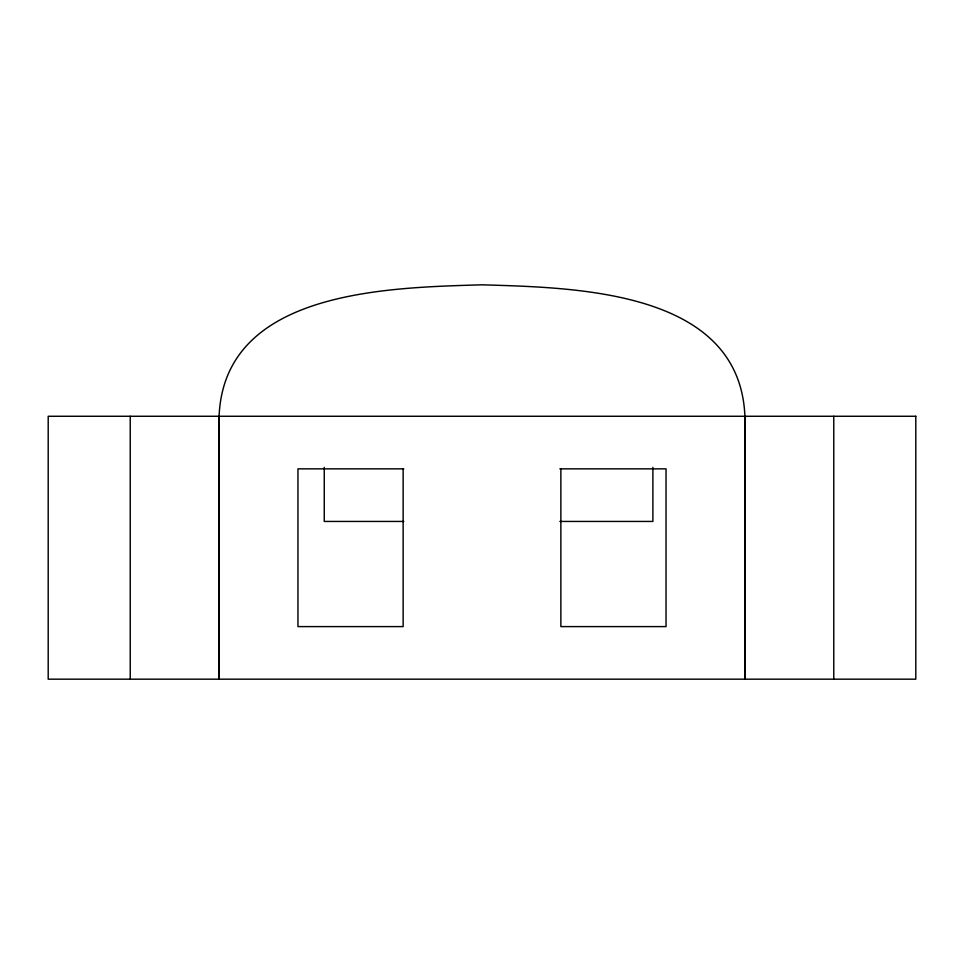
<?xml version="1.0" encoding="UTF-8"?>
<svg xmlns="http://www.w3.org/2000/svg" width="964" height="964" viewBox="0 0 964 964"><rect width="100%" height="100%" fill="white"/><g stroke="black" fill="none" stroke-linecap="round" stroke-linejoin="round"><path stroke-width="1.45" d="M324.253 467.347L324.253 521.44L403.783 521.44M652.893 467.347L652.893 521.44L559.855 521.44M403.783 468.853L297.96 468.853L297.96 626.6L403.133 626.6L403.133 468.853M559.855 468.853L666.04 468.853L666.04 626.6L560.867 626.6L560.867 468.853M833.764 416.267L833.764 679.174M745.124 416.267L745.124 679.174M744.907 679.174L744.907 416.267C739.689 289.815 574.652 287.67 482 284.814C389.348 287.67 224.311 289.815 219.093 416.267L219.093 679.174M218.876 416.267L218.876 679.174M130.236 416.267L130.236 679.174M915.8 416.267L48.2 416.267L48.2 679.174L915.8 679.174L915.8 416.267"/></g></svg>
